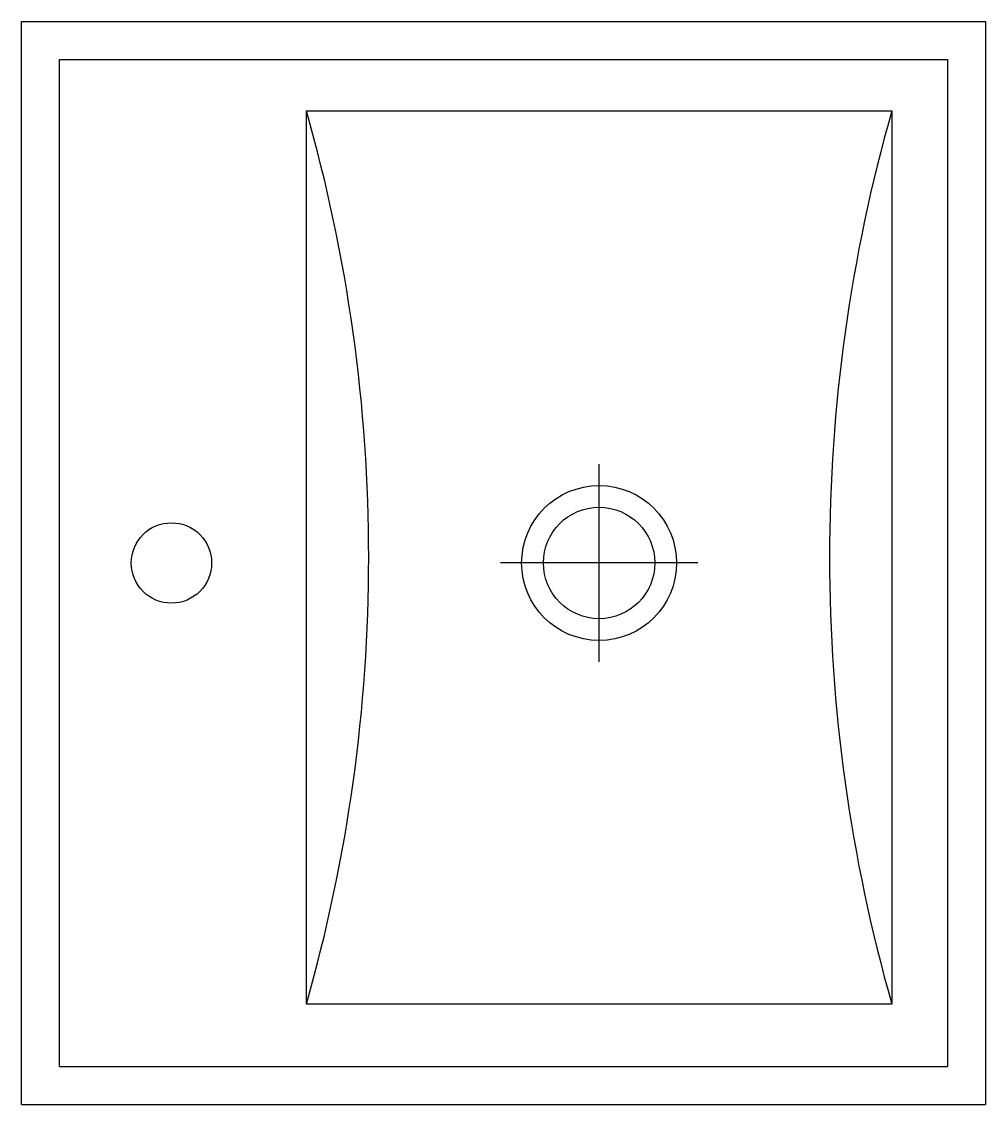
# Model space of a CAD drawing. Header units: millimetres. Extents: x 41.772 to 42.217, y -8.539 to -8.039.
import ezdxf

# ---------------------------------------------------------------- set-up
doc = ezdxf.new("R2010")
doc.units = ezdxf.units.MM
doc.header["$LTSCALE"] = 10

msp = doc.modelspace()

# ---------------------------------------------------------------- linework, layer by layer
for p, q in [((41.77227, -8.53904), (41.77227, -8.03904)), ((41.77227, -8.03904), (42.21727, -8.03904)), ((42.21727, -8.03904), (42.21727, -8.53904)), ((41.78976, -8.52155), (41.78976, -8.05653)), ((41.78976, -8.05653), (42.19978, -8.05653)), ((42.19978, -8.05653), (42.19978, -8.52155)), ((41.78976, -8.52155), (42.19978, -8.52155)), ((41.77227, -8.53904), (42.21727, -8.53904))]:
    msp.add_line(p, q)
at = {"color": 1}
for p, q in [((42.03892, -8.33465), (42.03892, -8.24343)), ((42.08453, -8.28904), (41.99331, -8.28904))]:
    msp.add_line(p, q, dxfattribs=at)
msp.add_lwpolyline([(41.90375, -8.49275), (41.90375, -8.0802), (42.1741, -8.0802), (42.1741, -8.49275)], close=True)
for centre, radius in [((42.03892, -8.28904), 0.03577), ((42.03892, -8.28904), 0.02573), ((41.84145, -8.28904), 0.01856)]:
    msp.add_circle(centre, radius)
for centre, start, end in [((41.17898, -8.28647), 344.1131, 15.8869), ((42.89886, -8.28647), 164.1131, 195.8869)]:
    msp.add_arc(centre, 0.75355, start, end)

doc.saveas('drawing.dxf')
